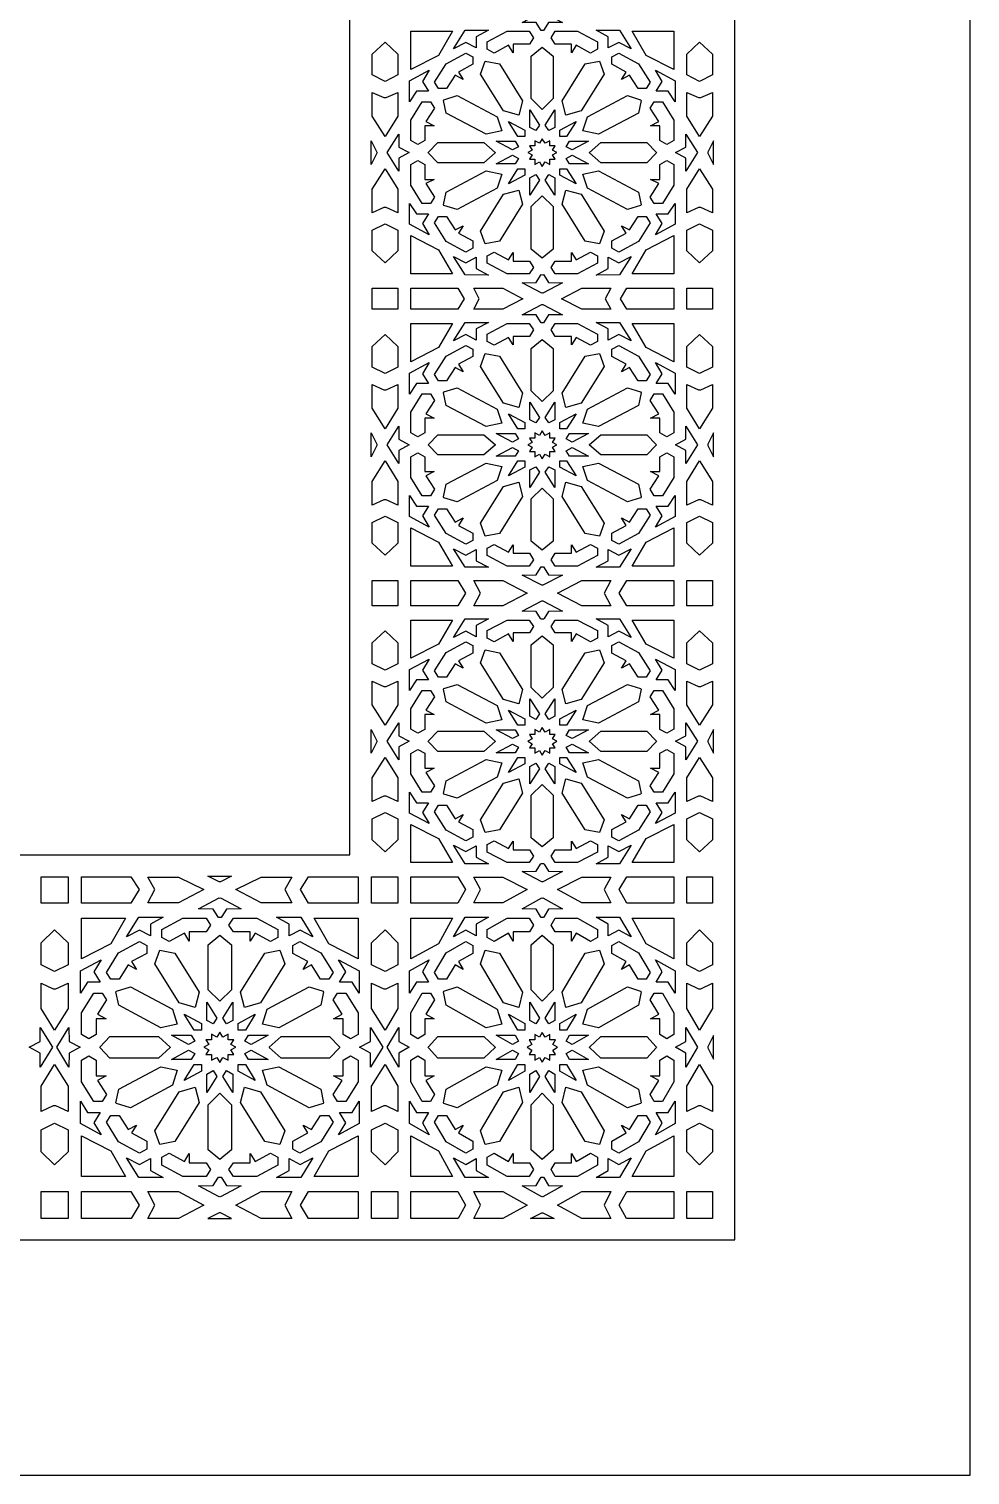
# Model space of a CAD drawing. Extents: x -330 to 330, y -275 to 275.
# Drawn here: x 110 to 330, y -275 to 63.1 of the extents above; entities that cross this region are included whole.
import ezdxf

# ---------------------------------------------------------------- set-up
doc = ezdxf.new("R2010")
doc.units = 0
doc.layers.add('LAYER_1', color=18, linetype='CONTINUOUS')
doc.layers.add('LAYER_2', color=150, linetype='CONTINUOUS')

msp = doc.modelspace()

# ---------------------------------------------------------------- linework, layer by layer
at = {"layer": 'LAYER_1'}
for points in [[(-330, 275), (-330, -275), (330, -275), (330, 130), (180, 275)], [(234.74, 64.59), (231.46, 64.54), (230.42, 62.91), (230.28, 62.69), (230, 62.7), (229.72, 62.69), (229.58, 62.91), (228.54, 64.54), (225.26, 64.59), (229.87, 66.99), (230, 66.97), (230.13, 66.99)], [(205.71, 56.88), (199.25, 53.58), (199.25, 62.52), (209, 62.52)], [(214.57, 61.24), (214.57, 58.63), (212.11, 59.93), (209.26, 58.44), (211.97, 62.76), (217.38, 62.78)], [(226.96, 62.52), (227.96, 61.01), (226.97, 59.52), (223.21, 59.52), (223.21, 57.51), (222.12, 59.25), (218.72, 57.44), (217.09, 58.3), (217.09, 60.04), (221.76, 62.52)], [(242.91, 60.04), (242.91, 58.3), (241.28, 57.44), (237.88, 59.25), (236.79, 57.51), (236.79, 59.52), (233.03, 59.52), (232.04, 61.01), (233.04, 62.52), (238.24, 62.52)], [(248.03, 62.76), (250.74, 58.44), (247.89, 59.93), (245.43, 58.63), (245.43, 61.24), (242.62, 62.78)], [(260.75, 53.58), (254.29, 56.88), (251, 62.52), (260.75, 62.52)], [(196.24, 57.15), (196.24, 52.3), (193.23, 50.8), (190.22, 52.3), (190.22, 57.15), (193.23, 59.96)], [(232.57, 56.71), (232.57, 46.78), (230, 44.27), (227.43, 46.78), (227.43, 56.71), (230, 58.81)], [(269.78, 57.15), (269.78, 52.3), (266.77, 50.8), (263.76, 52.3), (263.76, 57.15), (266.77, 59.96)], [(213.78, 56.53), (213.78, 54.8), (210.38, 52.98), (211.46, 51.25), (209.59, 52.25), (207.63, 49.12), (205.73, 49.12), (204.8, 50.62), (207.49, 54.92), (212.15, 57.4)], [(220, 54.87), (225.39, 46.25), (224.52, 42.91), (220.94, 43.91), (215.56, 52.51), (216.64, 55.51)], [(244.44, 52.51), (239.06, 43.91), (235.48, 42.91), (234.61, 46.25), (240, 54.87), (243.36, 55.51)], [(252.51, 54.92), (255.2, 50.62), (254.27, 49.12), (252.37, 49.12), (250.41, 52.25), (248.54, 51.25), (249.62, 52.98), (246.22, 54.8), (246.22, 56.53), (247.85, 57.4)], [(201.97, 50.76), (203.38, 48.5), (200.56, 48.5), (198.97, 46.02), (198.97, 50.93), (203.58, 53.39)], [(261.03, 50.93), (261.03, 46.02), (259.44, 48.5), (256.62, 48.5), (258.03, 50.76), (256.42, 53.39)], [(196.24, 42.71), (193.23, 37.93), (190.22, 42.71), (190.22, 48.23), (192.95, 47), (193.51, 47), (196.24, 48.23)], [(219.45, 42.5), (220.51, 39.22), (216.87, 38.43), (207.55, 43.39), (206.89, 46.34), (207.01, 46.53), (210.11, 47.48)], [(252.99, 46.53), (253.11, 46.34), (252.45, 43.39), (243.13, 38.43), (239.49, 39.22), (240.55, 42.5), (249.89, 47.48)], [(269.78, 42.71), (266.77, 37.93), (263.76, 42.71), (263.76, 48.23), (266.49, 47), (267.05, 47), (269.78, 48.23)], [(203.82, 46.06), (204.76, 44.56), (202.8, 41.42), (204.68, 40.42), (202.51, 40.42), (202.51, 36.96), (200.88, 36.04), (199.25, 36.97), (199.25, 41.76), (201.93, 46.06)], [(229.32, 40.58), (228.51, 39.29), (227.1, 40.04), (227.1, 44.12)], [(232.9, 40.04), (231.49, 39.29), (230.68, 40.58), (232.9, 44.12)], [(260.75, 41.76), (260.75, 36.97), (259.12, 36.04), (257.49, 36.96), (257.49, 40.42), (255.32, 40.42), (257.2, 41.42), (255.24, 44.56), (256.18, 46.06), (258.07, 46.06)], [(225.93, 39.4), (225.93, 37.92), (224.31, 37.92), (222.1, 41.44)], [(235.69, 37.92), (234.07, 37.92), (234.07, 39.4), (237.9, 41.44)], [(196.46, 35.46), (198.9, 34.16), (196.46, 32.86), (196.43, 29.82), (193.72, 34.16), (196.43, 38.5)], [(228.22, 32.6), (228.22, 31.39), (229.33, 31.98), (230, 30.92), (230.67, 31.98), (231.78, 31.39), (231.78, 32.6), (233, 32.6), (232.38, 33.6), (233.42, 34.16), (232.38, 34.72), (233, 35.72), (231.78, 35.72), (231.78, 36.93), (230.67, 36.34), (230, 37.4), (229.33, 36.34), (228.22, 36.93), (228.22, 35.72), (227, 35.72), (227.62, 34.72), (226.58, 34.16), (227.62, 33.6), (227, 32.6)], [(266.28, 34.16), (263.57, 29.82), (263.54, 32.86), (261.1, 34.16), (263.54, 35.46), (263.57, 38.5)], [(191.3, 34.29), (191.28, 34.16), (191.3, 34.03), (190, 31.39), (190, 36.93)], [(218.98, 34.21), (218.96, 34.16), (218.98, 34.1), (216.34, 31.79), (205.56, 31.79), (203.39, 34.05), (203.34, 34.16), (203.39, 34.27), (205.56, 36.52), (216.34, 36.52)], [(223.64, 36.82), (224.44, 35.54), (223.04, 34.79), (219.23, 36.82)], [(236.96, 34.79), (235.56, 35.54), (236.36, 36.82), (240.77, 36.82)], [(254.44, 36.52), (256.61, 34.27), (256.66, 34.16), (256.61, 34.05), (254.44, 31.79), (243.66, 31.79), (241.02, 34.1), (241.04, 34.16), (241.02, 34.21), (243.66, 36.52)], [(268.7, 34.29), (268.72, 34.16), (268.7, 34.03), (270, 31.39), (270, 36.93)], [(202.51, 31.36), (202.51, 27.9), (204.68, 27.9), (202.8, 26.9), (204.76, 23.76), (203.82, 22.26), (201.93, 22.26), (199.25, 26.56), (199.25, 31.35), (200.88, 32.28)], [(224.44, 32.78), (223.64, 31.5), (219.23, 31.5), (223.04, 33.53)], [(240.77, 31.5), (236.36, 31.5), (235.56, 32.78), (236.96, 33.53)], [(260.75, 31.35), (260.75, 26.56), (258.07, 22.26), (256.18, 22.26), (255.24, 23.76), (257.2, 26.9), (255.32, 27.9), (257.49, 27.9), (257.49, 31.36), (259.12, 32.28)], [(196.24, 25.61), (196.24, 20.08), (193.51, 21.32), (192.95, 21.32), (190.22, 20.08), (190.22, 25.61), (193.23, 30.39)], [(220.51, 29.1), (219.45, 25.81), (210.11, 20.84), (207.01, 21.79), (206.89, 21.98), (207.55, 24.93), (216.87, 29.89)], [(225.93, 28.92), (222.1, 26.88), (224.31, 30.4), (225.93, 30.4)], [(229.32, 27.74), (227.1, 24.2), (227.1, 28.28), (228.51, 29.03)], [(232.9, 28.28), (232.9, 24.2), (230.68, 27.74), (231.49, 29.03)], [(235.69, 30.4), (237.9, 26.88), (234.07, 28.92), (234.07, 30.4)], [(252.45, 24.93), (253.11, 21.98), (252.99, 21.79), (249.89, 20.84), (240.55, 25.81), (239.49, 29.1), (243.13, 29.89)], [(269.78, 25.61), (269.78, 20.08), (267.05, 21.32), (266.49, 21.32), (263.76, 20.08), (263.76, 25.61), (266.77, 30.39)], [(225.39, 22.07), (220, 13.45), (216.64, 12.81), (215.56, 15.81), (220.94, 24.41), (224.52, 25.4)], [(232.57, 21.54), (232.57, 11.61), (230, 9.51), (227.43, 11.61), (227.43, 21.54), (230, 24.05)], [(239.06, 24.41), (244.44, 15.81), (243.36, 12.81), (240, 13.45), (234.61, 22.07), (235.48, 25.4)], [(200.56, 19.82), (203.38, 19.82), (201.97, 17.56), (203.58, 14.93), (198.97, 17.39), (198.97, 22.29)], [(261.03, 17.39), (256.42, 14.93), (258.03, 17.56), (256.62, 19.82), (259.44, 19.82), (261.03, 22.29)], [(196.24, 16.02), (196.24, 11.17), (193.23, 8.36), (190.22, 11.17), (190.22, 16.02), (193.23, 17.52)], [(209.59, 16.07), (211.46, 17.06), (210.38, 15.33), (213.78, 13.52), (213.78, 11.78), (212.15, 10.91), (207.49, 13.4), (204.8, 17.7), (205.73, 19.2), (207.63, 19.2)], [(254.27, 19.2), (255.2, 17.7), (252.51, 13.4), (247.85, 10.91), (246.22, 11.78), (246.22, 13.52), (249.62, 15.33), (248.54, 17.06), (250.41, 16.07), (252.37, 19.2)], [(269.78, 16.02), (269.78, 11.17), (266.77, 8.36), (263.76, 11.17), (263.76, 16.02), (266.77, 17.52)], [(205.71, 11.44), (209, 5.8), (199.25, 5.8), (199.25, 14.74)], [(260.75, 5.8), (251, 5.8), (254.29, 11.44), (260.75, 14.74)], [(222.12, 9.07), (223.21, 10.81), (223.21, 8.8), (226.97, 8.8), (227.96, 7.31), (226.96, 5.8), (221.76, 5.8), (217.09, 8.28), (217.09, 10.01), (218.72, 10.88)], [(242.91, 10.01), (242.91, 8.28), (238.24, 5.8), (233.04, 5.8), (232.04, 7.31), (233.03, 8.8), (236.79, 8.8), (236.79, 10.81), (237.88, 9.07), (241.28, 10.88)], [(212.11, 8.38), (214.57, 9.69), (214.57, 7.08), (217.38, 5.54), (211.97, 5.55), (209.26, 9.88)], [(248.03, 5.55), (242.62, 5.54), (245.43, 7.08), (245.43, 9.69), (247.89, 8.38), (250.74, 9.88)], [(230.42, 5.41), (231.46, 3.78), (234.74, 3.73), (230.13, 1.33), (230, 1.35), (229.87, 1.33), (225.26, 3.73), (228.54, 3.78), (229.58, 5.41), (229.72, 5.63), (230, 5.62), (230.28, 5.63)], [(196.23, 0), (196.23, -2.46), (190.23, -2.46), (190.23, 0), (190.23, 2.46), (196.23, 2.46)], [(211.73, 0), (210.24, -2.46), (199.25, -2.46), (199.25, 0), (199.25, 2.46), (210.24, 2.46)], [(225.48, 0), (220.79, -2.44), (214, -2.44), (215.27, 0), (214, 2.44), (220.79, 2.44)], [(244.73, 0), (246, -2.44), (239.21, -2.44), (234.52, 0), (239.21, 2.44), (246, 2.44)], [(260.75, 0), (260.75, -2.46), (249.76, -2.46), (248.27, 0), (249.76, 2.46), (260.75, 2.46)], [(269.77, 0), (269.77, -2.46), (263.77, -2.46), (263.77, 0), (263.77, 2.46), (269.77, 2.46)], [(234.74, -3.73), (231.46, -3.78), (230.42, -5.41), (230.28, -5.63), (230, -5.62), (229.72, -5.63), (229.58, -5.41), (228.54, -3.78), (225.26, -3.73), (229.87, -1.33), (230, -1.35), (230.13, -1.33)], [(205.71, -11.44), (199.25, -14.74), (199.25, -5.8), (209, -5.8)], [(214.57, -7.08), (214.57, -9.69), (212.11, -8.38), (209.26, -9.88), (211.97, -5.55), (217.38, -5.54)], [(226.96, -5.8), (227.96, -7.31), (226.97, -8.8), (223.21, -8.8), (223.21, -10.81), (222.12, -9.07), (218.72, -10.88), (217.09, -10.01), (217.09, -8.28), (221.76, -5.8)], [(242.91, -8.28), (242.91, -10.01), (241.28, -10.88), (237.88, -9.07), (236.79, -10.81), (236.79, -8.8), (233.03, -8.8), (232.04, -7.31), (233.04, -5.8), (238.24, -5.8)], [(248.03, -5.55), (250.74, -9.88), (247.89, -8.38), (245.43, -9.69), (245.43, -7.08), (242.62, -5.54)], [(260.75, -14.74), (254.29, -11.44), (251, -5.8), (260.75, -5.8)], [(196.24, -11.17), (196.24, -16.02), (193.23, -17.52), (190.22, -16.02), (190.22, -11.17), (193.23, -8.36)], [(232.57, -11.61), (232.57, -21.54), (230, -24.05), (227.43, -21.54), (227.43, -11.61), (230, -9.51)], [(269.78, -11.17), (269.78, -16.02), (266.77, -17.52), (263.76, -16.02), (263.76, -11.17), (266.77, -8.36)], [(213.78, -11.78), (213.78, -13.52), (210.38, -15.33), (211.46, -17.06), (209.59, -16.07), (207.63, -19.2), (205.73, -19.2), (204.8, -17.7), (207.49, -13.4), (212.15, -10.91)], [(220, -13.45), (225.39, -22.07), (224.52, -25.4), (220.94, -24.41), (215.56, -15.81), (216.64, -12.81)], [(244.44, -15.81), (239.06, -24.41), (235.48, -25.4), (234.61, -22.07), (240, -13.45), (243.36, -12.81)], [(252.51, -13.4), (255.2, -17.7), (254.27, -19.2), (252.37, -19.2), (250.41, -16.07), (248.54, -17.06), (249.62, -15.33), (246.22, -13.52), (246.22, -11.78), (247.85, -10.91)], [(201.97, -17.56), (203.38, -19.82), (200.56, -19.82), (198.97, -22.29), (198.97, -17.39), (203.58, -14.93)], [(261.03, -17.39), (261.03, -22.29), (259.44, -19.82), (256.62, -19.82), (258.03, -17.56), (256.42, -14.93)], [(196.24, -25.61), (193.23, -30.39), (190.22, -25.61), (190.22, -20.08), (192.95, -21.32), (193.51, -21.32), (196.24, -20.08)], [(269.78, -25.61), (266.77, -30.39), (263.76, -25.61), (263.76, -20.08), (266.49, -21.32), (267.05, -21.32), (269.78, -20.08)], [(203.82, -22.26), (204.76, -23.76), (202.8, -26.9), (204.68, -27.9), (202.51, -27.9), (202.51, -31.36), (200.88, -32.28), (199.25, -31.35), (199.25, -26.56), (201.93, -22.26)], [(219.45, -25.81), (220.51, -29.1), (216.87, -29.89), (207.55, -24.93), (206.89, -21.98), (207.01, -21.79), (210.11, -20.84)], [(252.99, -21.79), (253.11, -21.98), (252.45, -24.93), (243.13, -29.89), (239.49, -29.1), (240.55, -25.81), (249.89, -20.84)], [(260.75, -26.56), (260.75, -31.35), (259.12, -32.28), (257.49, -31.36), (257.49, -27.9), (255.32, -27.9), (257.2, -26.9), (255.24, -23.76), (256.18, -22.26), (258.07, -22.26)], [(225.93, -28.92), (225.93, -30.4), (224.31, -30.4), (222.1, -26.88)], [(229.32, -27.74), (228.51, -29.03), (227.1, -28.28), (227.1, -24.2)], [(232.9, -28.28), (231.49, -29.03), (230.68, -27.74), (232.9, -24.2)], [(235.69, -30.4), (234.07, -30.4), (234.07, -28.92), (237.9, -26.88)], [(196.46, -32.86), (198.9, -34.16), (196.46, -35.46), (196.43, -38.5), (193.72, -34.16), (196.43, -29.82)], [(266.28, -34.16), (263.57, -38.5), (263.54, -35.46), (261.1, -34.16), (263.54, -32.86), (263.57, -29.82)], [(191.3, -34.03), (191.28, -34.16), (191.3, -34.29), (190, -36.93), (190, -31.39)], [(218.98, -34.1), (218.96, -34.16), (218.98, -34.21), (216.34, -36.52), (205.56, -36.52), (203.39, -34.27), (203.34, -34.16), (203.39, -34.05), (205.56, -31.79), (216.34, -31.79)], [(223.64, -31.5), (224.44, -32.78), (223.04, -33.53), (219.23, -31.5)], [(227, -32.6), (227.62, -33.6), (226.58, -34.16), (227.62, -34.72), (227, -35.72), (228.22, -35.72), (228.22, -36.93), (229.33, -36.34), (230, -37.4), (230.67, -36.34), (231.78, -36.93), (231.78, -35.72), (233, -35.72), (232.38, -34.72), (233.42, -34.16), (232.38, -33.6), (233, -32.6), (231.78, -32.6), (231.78, -31.39), (230.67, -31.98), (230, -30.92), (229.33, -31.98), (228.22, -31.39), (228.22, -32.6)], [(236.96, -33.53), (235.56, -32.78), (236.36, -31.5), (240.77, -31.5)], [(254.44, -31.79), (256.61, -34.05), (256.66, -34.16), (256.61, -34.27), (254.44, -36.52), (243.66, -36.52), (241.02, -34.21), (241.04, -34.16), (241.02, -34.1), (243.66, -31.79)], [(268.7, -34.03), (268.72, -34.16), (268.7, -34.29), (270, -36.93), (270, -31.39)], [(202.51, -36.96), (202.51, -40.42), (204.68, -40.42), (202.8, -41.42), (204.76, -44.56), (203.82, -46.06), (201.93, -46.06), (199.25, -41.76), (199.25, -36.97), (200.88, -36.04)], [(224.44, -35.54), (223.64, -36.82), (219.23, -36.82), (223.04, -34.79)], [(240.77, -36.82), (236.36, -36.82), (235.56, -35.54), (236.96, -34.79)], [(260.75, -36.97), (260.75, -41.76), (258.07, -46.06), (256.18, -46.06), (255.24, -44.56), (257.2, -41.42), (255.32, -40.42), (257.49, -40.42), (257.49, -36.96), (259.12, -36.04)], [(196.24, -42.71), (196.24, -48.23), (193.51, -47), (192.95, -47), (190.22, -48.23), (190.22, -42.71), (193.23, -37.93)], [(220.51, -39.22), (219.45, -42.5), (210.11, -47.48), (207.01, -46.53), (206.89, -46.34), (207.55, -43.39), (216.87, -38.43)], [(225.93, -39.4), (222.1, -41.44), (224.31, -37.92), (225.93, -37.92)], [(229.32, -40.58), (227.1, -44.12), (227.1, -40.04), (228.51, -39.29)], [(232.9, -40.04), (232.9, -44.12), (230.68, -40.58), (231.49, -39.29)], [(235.69, -37.92), (237.9, -41.44), (234.07, -39.4), (234.07, -37.92)], [(252.45, -43.39), (253.11, -46.34), (252.99, -46.53), (249.89, -47.48), (240.55, -42.5), (239.49, -39.22), (243.13, -38.43)], [(269.78, -42.71), (269.78, -48.23), (267.05, -47), (266.49, -47), (263.76, -48.23), (263.76, -42.71), (266.77, -37.93)], [(225.39, -46.25), (220, -54.87), (216.64, -55.51), (215.56, -52.51), (220.94, -43.91), (224.52, -42.91)], [(239.06, -43.91), (244.44, -52.51), (243.36, -55.51), (240, -54.87), (234.61, -46.25), (235.48, -42.91)], [(200.56, -48.5), (203.38, -48.5), (201.97, -50.76), (203.58, -53.39), (198.97, -50.93), (198.97, -46.02)], [(232.57, -46.78), (232.57, -56.71), (230, -58.81), (227.43, -56.71), (227.43, -46.78), (230, -44.27)], [(261.03, -50.93), (256.42, -53.39), (258.03, -50.76), (256.62, -48.5), (259.44, -48.5), (261.03, -46.02)], [(209.59, -52.25), (211.46, -51.25), (210.38, -52.98), (213.78, -54.8), (213.78, -56.53), (212.15, -57.4), (207.49, -54.92), (204.8, -50.62), (205.73, -49.12), (207.63, -49.12)], [(254.27, -49.12), (255.2, -50.62), (252.51, -54.92), (247.85, -57.4), (246.22, -56.53), (246.22, -54.8), (249.62, -52.98), (248.54, -51.25), (250.41, -52.25), (252.37, -49.12)], [(196.24, -52.3), (196.24, -57.15), (193.23, -59.96), (190.22, -57.15), (190.22, -52.3), (193.23, -50.8)], [(205.71, -56.88), (209, -62.52), (199.25, -62.52), (199.25, -53.58)], [(260.75, -62.52), (251, -62.52), (254.29, -56.88), (260.75, -53.58)], [(269.78, -52.3), (269.78, -57.15), (266.77, -59.96), (263.76, -57.15), (263.76, -52.3), (266.77, -50.8)], [(222.12, -59.25), (223.21, -57.51), (223.21, -59.52), (226.97, -59.52), (227.96, -61.01), (226.96, -62.52), (221.76, -62.52), (217.09, -60.04), (217.09, -58.3), (218.72, -57.44)], [(242.91, -58.3), (242.91, -60.04), (238.24, -62.52), (233.04, -62.52), (232.04, -61.01), (233.03, -59.52), (236.79, -59.52), (236.79, -57.51), (237.88, -59.25), (241.28, -57.44)], [(212.11, -59.93), (214.57, -58.63), (214.57, -61.24), (217.38, -62.78), (211.97, -62.76), (209.26, -58.44)], [(248.03, -62.76), (242.62, -62.78), (245.43, -61.24), (245.43, -58.63), (247.89, -59.93), (250.74, -58.44)], [(230.42, -62.91), (231.46, -64.54), (234.74, -64.59), (230.13, -66.99), (230, -66.97), (229.87, -66.99), (225.26, -64.59), (228.54, -64.54), (229.58, -62.91), (229.72, -62.69), (230, -62.7), (230.28, -62.69)], [(196.23, -68.82), (196.23, -71.77), (190.23, -71.77), (190.23, -68.82), (190.23, -65.86), (196.23, -65.86)], [(204.59, -65.86), (210.24, -65.86), (212.03, -68.82), (210.24, -71.77), (204.59, -71.77), (199.25, -71.77), (199.25, -68.82), (199.25, -65.86)], [(226.43, -68.82), (220.79, -71.76), (214, -71.76), (215.53, -68.82), (214, -65.87), (220.79, -65.87)], [(244.47, -68.82), (246, -71.76), (239.21, -71.76), (233.57, -68.82), (239.21, -65.87), (246, -65.87)], [(260.75, -68.82), (260.75, -71.77), (255.41, -71.77), (249.76, -71.77), (247.97, -68.82), (249.76, -65.86), (255.41, -65.86), (260.75, -65.86)], [(269.77, -68.82), (269.77, -71.77), (263.77, -71.77), (263.77, -68.82), (263.77, -65.86), (269.77, -65.86)], [(234.74, -73.04), (231.46, -73.09), (230.42, -74.72), (230.28, -74.94), (230, -74.93), (229.72, -74.94), (229.58, -74.72), (228.54, -73.09), (225.26, -73.04), (229.87, -70.64), (230, -70.66), (230.13, -70.64)], [(196.24, -80.48), (196.24, -85.33), (193.23, -86.83), (190.22, -85.33), (190.22, -80.48), (193.23, -77.67)], [(205.71, -80.75), (199.25, -84.05), (199.25, -75.11), (209, -75.11)], [(214.57, -76.39), (214.57, -79.01), (212.11, -77.7), (209.26, -79.19), (211.97, -74.87), (217.38, -74.85)], [(226.96, -75.11), (227.96, -76.62), (226.97, -78.11), (223.21, -78.11), (223.21, -80.12), (222.12, -78.38), (218.72, -80.19), (217.09, -79.33), (217.09, -77.59), (221.76, -75.11)], [(242.91, -77.59), (242.91, -79.33), (241.28, -80.19), (237.88, -78.38), (236.79, -80.12), (236.79, -78.11), (233.03, -78.11), (232.04, -76.62), (233.04, -75.11), (238.24, -75.11)], [(248.03, -74.87), (250.74, -79.19), (247.89, -77.7), (245.43, -79.01), (245.43, -76.39), (242.62, -74.85)], [(260.75, -84.05), (254.29, -80.75), (251, -75.11), (260.75, -75.11)], [(269.78, -80.48), (269.78, -85.33), (266.77, -86.83), (263.76, -85.33), (263.76, -80.48), (266.77, -77.67)], [(213.78, -81.1), (213.78, -82.83), (210.38, -84.65), (211.46, -86.38), (209.59, -85.38), (207.63, -88.51), (205.73, -88.51), (204.8, -87.01), (207.49, -82.71), (212.15, -80.23)], [(232.57, -80.93), (232.57, -90.85), (230, -93.36), (227.43, -90.85), (227.43, -80.93), (230, -78.82)], [(252.51, -82.71), (255.2, -87.01), (254.27, -88.51), (252.37, -88.51), (250.41, -85.38), (248.54, -86.38), (249.62, -84.65), (246.22, -82.83), (246.22, -81.1), (247.85, -80.23)], [(201.97, -86.87), (203.38, -89.13), (200.56, -89.13), (198.97, -91.61), (198.97, -86.7), (203.58, -84.24)], [(220, -82.76), (225.39, -91.38), (224.52, -94.72), (220.94, -93.72), (215.56, -85.12), (216.64, -82.12)], [(244.44, -85.12), (239.06, -93.72), (235.48, -94.72), (234.61, -91.38), (240, -82.76), (243.36, -82.12)], [(261.03, -86.7), (261.03, -91.61), (259.44, -89.13), (256.62, -89.13), (258.03, -86.87), (256.42, -84.24)], [(196.24, -94.92), (193.23, -99.7), (190.22, -94.92), (190.22, -89.4), (192.95, -90.63), (193.51, -90.63), (196.24, -89.4)], [(219.45, -95.13), (220.51, -98.41), (216.87, -99.2), (207.55, -94.24), (206.89, -91.29), (207.01, -91.1), (210.11, -90.15)], [(252.99, -91.1), (253.11, -91.29), (252.45, -94.24), (243.13, -99.2), (239.49, -98.41), (240.55, -95.13), (249.89, -90.15)], [(269.78, -94.92), (266.77, -99.7), (263.76, -94.92), (263.76, -89.4), (266.49, -90.63), (267.05, -90.63), (269.78, -89.4)], [(203.82, -91.57), (204.76, -93.07), (202.8, -96.21), (204.68, -97.21), (202.51, -97.21), (202.51, -100.67), (200.88, -101.59), (199.25, -100.66), (199.25, -95.87), (201.93, -91.57)], [(229.32, -97.05), (228.51, -98.35), (227.1, -97.6), (227.1, -93.51)], [(232.9, -97.6), (231.49, -98.35), (230.68, -97.05), (232.9, -93.51)], [(260.75, -95.87), (260.75, -100.66), (259.12, -101.59), (257.49, -100.67), (257.49, -97.21), (255.32, -97.21), (257.2, -96.21), (255.24, -93.07), (256.18, -91.57), (258.07, -91.57)], [(225.93, -98.23), (225.93, -99.71), (224.31, -99.71), (222.1, -96.19)], [(235.69, -99.71), (234.07, -99.71), (234.07, -98.23), (237.9, -96.19)], [(191.3, -103.34), (191.28, -103.47), (191.3, -103.6), (190, -106.24), (190, -100.7)], [(196.46, -102.17), (198.9, -103.47), (196.46, -104.77), (196.43, -107.81), (193.72, -103.47), (196.43, -99.13)], [(218.98, -103.42), (218.96, -103.47), (218.98, -103.53), (216.34, -105.84), (205.56, -105.84), (203.39, -103.59), (203.34, -103.47), (203.39, -103.36), (205.56, -101.11), (216.34, -101.11)], [(223.64, -100.81), (224.44, -102.09), (223.04, -102.84), (219.23, -100.81)], [(233.42, -103.47), (232.38, -102.91), (233, -101.91), (231.78, -101.91), (231.78, -100.7), (230.67, -101.3), (230, -100.23), (229.33, -101.3), (228.22, -100.7), (228.22, -101.91), (227, -101.91), (227.62, -102.91), (226.58, -103.47), (227.62, -104.03), (227, -105.03), (228.22, -105.03), (228.22, -106.24), (229.33, -105.65), (230, -106.72), (230.67, -105.65), (231.78, -106.24), (231.78, -105.03), (233, -105.03), (232.38, -104.03)], [(236.96, -102.84), (235.56, -102.09), (236.36, -100.81), (240.77, -100.81)], [(254.44, -101.11), (256.61, -103.36), (256.66, -103.47), (256.61, -103.59), (254.44, -105.84), (243.66, -105.84), (241.02, -103.53), (241.04, -103.47), (241.02, -103.42), (243.66, -101.11)], [(266.28, -103.47), (263.57, -107.81), (263.54, -104.77), (261.1, -103.47), (263.54, -102.17), (263.57, -99.13)], [(268.7, -103.34), (268.72, -103.47), (268.7, -103.6), (270, -106.24), (270, -100.7)], [(224.44, -104.85), (223.64, -106.13), (219.23, -106.13), (223.04, -104.1)], [(240.77, -106.13), (236.36, -106.13), (235.56, -104.85), (236.96, -104.1)], [(196.24, -112.03), (196.24, -117.55), (193.51, -116.31), (192.95, -116.31), (190.22, -117.55), (190.22, -112.03), (193.23, -107.24)], [(202.51, -106.27), (202.51, -109.73), (204.68, -109.73), (202.8, -110.73), (204.76, -113.87), (203.82, -115.37), (201.93, -115.37), (199.25, -111.07), (199.25, -106.28), (200.88, -105.35)], [(220.51, -108.53), (219.45, -111.82), (210.11, -116.79), (207.01, -115.84), (206.89, -115.65), (207.55, -112.7), (216.87, -107.74)], [(225.93, -108.71), (222.1, -110.75), (224.31, -107.23), (225.93, -107.23)], [(235.69, -107.23), (237.9, -110.75), (234.07, -108.71), (234.07, -107.23)], [(252.45, -112.7), (253.11, -115.65), (252.99, -115.84), (249.89, -116.79), (240.55, -111.82), (239.49, -108.53), (243.13, -107.74)], [(260.75, -106.28), (260.75, -111.07), (258.07, -115.37), (256.18, -115.37), (255.24, -113.87), (257.2, -110.73), (255.32, -109.73), (257.49, -109.73), (257.49, -106.27), (259.12, -105.35)], [(269.78, -112.03), (269.78, -117.55), (267.05, -116.31), (266.49, -116.31), (263.76, -117.55), (263.76, -112.03), (266.77, -107.24)], [(229.32, -109.89), (227.1, -113.43), (227.1, -109.35), (228.51, -108.6)], [(232.9, -109.35), (232.9, -113.43), (230.68, -109.89), (231.49, -108.6)], [(225.39, -115.57), (220, -124.18), (216.64, -124.82), (215.56, -121.82), (220.94, -113.22), (224.52, -112.23)], [(232.57, -116.09), (232.57, -126.02), (230, -128.12), (227.43, -126.02), (227.43, -116.09), (230, -113.58)], [(239.06, -113.22), (244.44, -121.82), (243.36, -124.82), (240, -124.18), (234.61, -115.57), (235.48, -112.23)], [(200.56, -117.82), (203.38, -117.82), (201.97, -120.07), (203.58, -122.7), (198.97, -120.24), (198.97, -115.34)], [(261.03, -120.24), (256.42, -122.7), (258.03, -120.07), (256.62, -117.82), (259.44, -117.82), (261.03, -115.34)], [(196.24, -121.61), (196.24, -126.46), (193.23, -129.27), (190.22, -126.46), (190.22, -121.61), (193.23, -120.11)], [(209.59, -121.57), (211.46, -120.57), (210.38, -122.3), (213.78, -124.11), (213.78, -125.85), (212.15, -126.72), (207.49, -124.23), (204.8, -119.93), (205.73, -118.43), (207.63, -118.43)], [(254.27, -118.43), (255.2, -119.93), (252.51, -124.23), (247.85, -126.72), (246.22, -125.85), (246.22, -124.11), (249.62, -122.3), (248.54, -120.57), (250.41, -121.57), (252.37, -118.43)], [(269.78, -121.61), (269.78, -126.46), (266.77, -129.27), (263.76, -126.46), (263.76, -121.61), (266.77, -120.11)], [(205.71, -126.19), (209, -131.83), (199.25, -131.83), (199.25, -122.89)], [(260.75, -131.83), (251, -131.83), (254.29, -126.19), (260.75, -122.89)], [(212.11, -129.25), (214.57, -127.94), (214.57, -130.55), (217.38, -132.09), (211.97, -132.08), (209.26, -127.76)], [(222.12, -128.56), (223.21, -126.82), (223.21, -128.83), (226.97, -128.83), (227.96, -130.33), (226.96, -131.83), (221.76, -131.83), (217.09, -129.35), (217.09, -127.62), (218.72, -126.75)], [(242.91, -127.62), (242.91, -129.35), (238.24, -131.83), (233.04, -131.83), (232.04, -130.33), (233.03, -128.83), (236.79, -128.83), (236.79, -126.82), (237.88, -128.56), (241.28, -126.75)], [(248.03, -132.08), (242.62, -132.09), (245.43, -130.55), (245.43, -127.94), (247.89, -129.25), (250.74, -127.76)], [(119.12, -138.13), (119.12, -141.27), (112.82, -141.27), (112.82, -138.13), (112.82, -135.17), (119.12, -135.17)], [(135.73, -138.13), (133.84, -141.27), (122.29, -141.27), (122.29, -138.13), (122.29, -135.18), (133.84, -135.18)], [(150.86, -138.13), (144.92, -141.26), (137.79, -141.26), (139.4, -138.13), (137.79, -135.19), (144.92, -135.19)], [(154.73, -136.3), (154.6, -136.28), (154.47, -136.3), (151.83, -135), (157.37, -135)], [(169.8, -138.13), (171.41, -141.26), (164.28, -141.26), (158.35, -138.13), (164.28, -135.19), (171.41, -135.19)], [(186.91, -138.13), (186.91, -141.27), (175.36, -141.27), (173.48, -138.13), (175.36, -135.18), (186.91, -135.18)], [(196.23, -138.13), (196.23, -141.27), (190.08, -141.27), (190.08, -138.13), (190.08, -135.17), (196.23, -135.17)], [(212.03, -138.13), (210.24, -141.27), (199.25, -141.27), (199.25, -138.13), (199.25, -135.18), (210.24, -135.18)], [(226.43, -138.13), (220.79, -141.26), (214, -141.26), (215.53, -138.13), (214, -135.19), (220.79, -135.19)], [(230.42, -132.22), (231.46, -133.85), (234.74, -133.91), (230.13, -136.3), (230, -136.28), (229.87, -136.3), (225.26, -133.91), (228.54, -133.85), (229.58, -132.22), (229.72, -132), (230, -132.01), (230.28, -132)], [(244.47, -138.13), (246, -141.26), (239.21, -141.26), (233.57, -138.13), (239.21, -135.19), (246, -135.19)], [(260.75, -138.13), (260.75, -141.27), (249.76, -141.27), (247.97, -138.13), (249.76, -135.18), (260.75, -135.18)], [(269.77, -138.13), (269.77, -141.27), (263.77, -141.27), (263.77, -138.13), (263.77, -135.17), (269.77, -135.17)], [(159.58, -142.62), (156.13, -142.68), (155.04, -144.41), (154.89, -144.64), (154.6, -144.64), (154.31, -144.64), (154.16, -144.41), (153.07, -142.68), (149.62, -142.62), (154.47, -140.07), (154.6, -140.1), (154.73, -140.07)], [(234.74, -142.62), (231.46, -142.68), (230.42, -144.41), (230.28, -144.64), (230, -144.64), (229.72, -144.64), (229.58, -144.41), (228.54, -142.68), (225.26, -142.62), (229.87, -140.07), (230, -140.1), (230.13, -140.07)], [(129.09, -150.83), (122.29, -154.34), (122.29, -144.83), (132.54, -144.83)], [(138.39, -146.19), (138.39, -148.97), (135.81, -147.58), (132.81, -149.16), (135.66, -144.57), (141.35, -144.55)], [(151.41, -144.83), (152.46, -146.43), (151.41, -148.02), (147.47, -148.02), (147.47, -150.16), (146.33, -148.31), (142.76, -150.24), (141.04, -149.31), (141.04, -147.46), (145.94, -144.83)], [(168.16, -147.46), (168.16, -149.31), (166.45, -150.24), (162.88, -148.31), (161.73, -150.16), (161.73, -148.02), (157.79, -148.02), (156.74, -146.43), (157.8, -144.83), (163.26, -144.83)], [(173.55, -144.57), (176.39, -149.16), (173.39, -147.58), (170.81, -148.97), (170.81, -146.19), (167.86, -144.55)], [(186.91, -154.34), (180.12, -150.83), (176.66, -144.83), (186.91, -144.83)], [(205.71, -150.83), (199.25, -154.34), (199.25, -144.83), (209, -144.83)], [(214.57, -146.19), (214.57, -148.97), (212.11, -147.58), (209.26, -149.16), (211.97, -144.57), (217.38, -144.55)], [(226.96, -144.83), (227.96, -146.43), (226.97, -148.02), (223.21, -148.02), (223.21, -150.16), (222.12, -148.31), (218.72, -150.24), (217.09, -149.31), (217.09, -147.46), (221.76, -144.83)], [(242.91, -147.46), (242.91, -149.31), (241.28, -150.24), (237.88, -148.31), (236.79, -150.16), (236.79, -148.02), (233.03, -148.02), (232.04, -146.43), (233.04, -144.83), (238.24, -144.83)], [(248.03, -144.57), (250.74, -149.16), (247.89, -147.58), (245.43, -148.97), (245.43, -146.19), (242.62, -144.55)], [(260.75, -154.34), (254.29, -150.83), (251, -144.83), (260.75, -144.83)], [(119.14, -150.54), (119.14, -155.7), (115.97, -157.3), (112.81, -155.7), (112.81, -150.54), (115.97, -147.55)], [(196.24, -150.54), (196.24, -155.7), (193.23, -157.3), (190.07, -155.7), (190.07, -150.54), (193.23, -147.55)], [(269.78, -150.54), (269.78, -155.7), (266.77, -157.3), (263.76, -155.7), (263.76, -150.54), (266.77, -147.55)], [(137.56, -151.19), (137.56, -153.04), (133.99, -154.97), (135.13, -156.81), (133.16, -155.75), (131.1, -159.08), (129.11, -159.08), (128.12, -157.49), (130.95, -152.91), (135.85, -150.27)], [(157.3, -151.01), (157.3, -161.57), (154.6, -164.25), (151.91, -161.57), (151.91, -151.01), (154.6, -148.77)], [(178.25, -152.91), (181.08, -157.49), (180.09, -159.08), (178.11, -159.08), (176.04, -155.75), (174.07, -156.81), (175.21, -154.97), (171.64, -153.04), (171.64, -151.19), (173.35, -150.27)], [(213.78, -151.19), (213.78, -153.04), (210.38, -154.97), (211.46, -156.81), (209.59, -155.75), (207.63, -159.08), (205.73, -159.08), (204.8, -157.49), (207.49, -152.91), (212.15, -150.27)], [(232.57, -151.01), (232.57, -161.57), (230, -164.25), (227.43, -161.57), (227.43, -151.01), (230, -148.77)], [(252.51, -152.91), (255.2, -157.49), (254.27, -159.08), (252.37, -159.08), (250.41, -155.75), (248.54, -156.81), (249.62, -154.97), (246.22, -153.04), (246.22, -151.19), (247.85, -150.27)], [(125.15, -157.34), (126.64, -159.74), (123.67, -159.74), (122, -162.38), (122, -157.16), (126.85, -154.54)], [(144.09, -152.97), (149.76, -162.13), (148.85, -165.68), (145.08, -164.63), (139.43, -155.48), (140.56, -152.29)], [(169.77, -155.48), (164.12, -164.63), (160.36, -165.68), (159.45, -162.13), (165.11, -152.97), (168.64, -152.29)], [(187.2, -157.16), (187.2, -162.38), (185.53, -159.74), (182.57, -159.74), (184.05, -157.34), (182.35, -154.54)], [(201.97, -157.34), (203.38, -159.74), (200.56, -159.74), (198.97, -162.38), (198.97, -157.16), (203.58, -154.54)], [(220, -152.97), (225.39, -162.13), (224.52, -165.68), (220.94, -164.63), (215.56, -155.48), (216.64, -152.29)], [(244.44, -155.48), (239.06, -164.63), (235.48, -165.68), (234.61, -162.13), (240, -152.97), (243.36, -152.29)], [(261.03, -157.16), (261.03, -162.38), (259.44, -159.74), (256.62, -159.74), (258.03, -157.34), (256.42, -154.54)], [(119.14, -165.9), (115.97, -170.99), (112.81, -165.9), (112.81, -160.03), (115.67, -161.34), (116.27, -161.34), (119.14, -160.03)], [(143.52, -166.12), (144.63, -169.62), (140.81, -170.46), (131.02, -165.18), (130.32, -162.04), (130.45, -161.84), (133.71, -160.83)], [(178.75, -161.84), (178.88, -162.04), (178.19, -165.18), (168.4, -170.46), (164.57, -169.62), (165.68, -166.12), (175.49, -160.83)], [(196.24, -165.9), (193.23, -170.99), (190.07, -165.9), (190.07, -160.03), (192.93, -161.34), (193.51, -161.34), (196.24, -160.03)], [(219.45, -166.12), (220.51, -169.62), (216.87, -170.46), (207.55, -165.18), (206.89, -162.04), (207.01, -161.84), (210.11, -160.83)], [(252.99, -161.84), (253.11, -162.04), (252.45, -165.18), (243.13, -170.46), (239.49, -169.62), (240.55, -166.12), (249.89, -160.83)], [(269.78, -165.9), (266.77, -170.99), (263.76, -165.9), (263.76, -160.03), (266.49, -161.34), (267.05, -161.34), (269.78, -160.03)], [(127.1, -162.34), (128.09, -163.94), (126.02, -167.27), (128, -168.34), (125.72, -168.34), (125.72, -172.02), (124.01, -173), (122.29, -172.01), (122.29, -166.91), (125.12, -162.34)], [(153.89, -168.17), (153.04, -169.55), (151.56, -168.75), (151.56, -164.41)], [(157.65, -168.75), (156.17, -169.55), (155.32, -168.17), (157.65, -164.41)], [(186.91, -166.91), (186.91, -172.01), (185.19, -173), (183.48, -172.02), (183.48, -168.34), (181.21, -168.34), (183.18, -167.27), (181.11, -163.94), (182.1, -162.34), (184.09, -162.34)], [(203.82, -162.34), (204.76, -163.94), (202.8, -167.27), (204.68, -168.34), (202.51, -168.34), (202.51, -172.02), (200.88, -173), (199.25, -172.01), (199.25, -166.91), (201.93, -162.34)], [(229.32, -168.17), (228.51, -169.55), (227.1, -168.75), (227.1, -164.41)], [(232.9, -168.75), (231.49, -169.55), (230.68, -168.17), (232.9, -164.41)], [(260.75, -166.91), (260.75, -172.01), (259.12, -173), (257.49, -172.02), (257.49, -168.34), (255.32, -168.34), (257.2, -167.27), (255.24, -163.94), (256.18, -162.34), (258.07, -162.34)], [(150.33, -169.43), (150.33, -171), (148.62, -171), (146.3, -167.25)], [(160.58, -171), (158.87, -171), (158.87, -169.43), (162.9, -167.25)], [(225.93, -169.43), (225.93, -171), (224.31, -171), (222.1, -167.25)], [(235.69, -171), (234.07, -171), (234.07, -169.43), (237.9, -167.25)], [(115.46, -175), (112.61, -179.62), (112.58, -176.39), (110.01, -175), (112.58, -173.61), (112.61, -170.38)], [(119.37, -173.61), (121.93, -175), (119.37, -176.39), (119.34, -179.62), (116.49, -175), (119.34, -170.38)], [(147.92, -172.17), (148.76, -173.53), (147.29, -174.33), (143.28, -172.17)], [(153.88, -177.39), (154.6, -178.55), (155.32, -177.39), (156.53, -178.04), (156.53, -176.72), (157.86, -176.72), (157.18, -175.62), (158.33, -175), (157.18, -174.38), (157.86, -173.28), (156.53, -173.28), (156.53, -171.96), (155.32, -172.61), (154.6, -171.45), (153.88, -172.61), (152.68, -171.96), (152.68, -173.28), (151.34, -173.28), (152.02, -174.38), (150.87, -175), (152.02, -175.62), (151.34, -176.72), (152.68, -176.72), (152.68, -178.04)], [(161.91, -174.33), (160.44, -173.53), (161.29, -172.17), (165.92, -172.17)], [(192.72, -175), (189.87, -179.62), (189.84, -176.39), (187.27, -175), (189.84, -173.61), (189.87, -170.38)], [(196.46, -173.61), (198.9, -175), (196.46, -176.39), (196.43, -179.62), (193.72, -175), (196.43, -170.38)], [(223.64, -172.17), (224.44, -173.53), (223.04, -174.33), (219.23, -172.17)], [(230, -171.52), (229.34, -172.63), (228.22, -172), (228.22, -173.28), (226.94, -173.28), (227.58, -174.37), (226.48, -175), (227.58, -175.63), (226.94, -176.72), (228.22, -176.72), (228.22, -178), (229.34, -177.37), (230, -178.48), (230.66, -177.37), (231.78, -178), (231.78, -176.72), (233.06, -176.72), (232.42, -175.63), (233.52, -175), (232.42, -174.37), (233.06, -173.28), (231.78, -173.28), (231.78, -172), (230.66, -172.63)], [(236.96, -174.33), (235.56, -173.53), (236.36, -172.17), (240.77, -172.17)], [(266.28, -175), (263.57, -179.62), (263.54, -176.39), (261.1, -175), (263.54, -173.61), (263.57, -170.38)], [(268.7, -174.87), (268.72, -175), (268.7, -175.13), (270, -177.77), (270, -172.23)], [(143.03, -174.94), (143, -175), (143.03, -175.06), (140.25, -177.52), (128.92, -177.52), (126.64, -175.12), (126.59, -175), (126.64, -174.88), (128.92, -172.48), (140.25, -172.48)], [(148.76, -176.47), (147.92, -177.83), (143.28, -177.83), (147.29, -175.67)], [(165.92, -177.83), (161.29, -177.83), (160.44, -176.47), (161.91, -175.67)], [(180.28, -172.48), (182.56, -174.88), (182.61, -175), (182.56, -175.12), (180.28, -177.52), (168.95, -177.52), (166.17, -175.06), (166.2, -175), (166.17, -174.94), (168.95, -172.48)], [(218.98, -174.94), (218.96, -175), (218.98, -175.06), (216.34, -177.52), (205.56, -177.52), (203.39, -175.12), (203.34, -175), (203.39, -174.88), (205.56, -172.48), (216.34, -172.48)], [(224.44, -176.47), (223.64, -177.83), (219.23, -177.83), (223.04, -175.67)], [(240.77, -177.83), (236.36, -177.83), (235.56, -176.47), (236.96, -175.67)], [(254.44, -172.48), (256.61, -174.88), (256.66, -175), (256.61, -175.12), (254.44, -177.52), (243.66, -177.52), (241.02, -175.06), (241.04, -175), (241.02, -174.94), (243.66, -172.48)], [(119.14, -184.1), (119.14, -189.97), (116.27, -188.66), (115.67, -188.66), (112.81, -189.97), (112.81, -184.1), (115.97, -179.01)], [(125.72, -177.98), (125.72, -181.66), (128, -181.66), (126.02, -182.73), (128.09, -186.06), (127.1, -187.66), (125.12, -187.66), (122.29, -183.09), (122.29, -177.99), (124.01, -177)], [(150.33, -180.57), (146.3, -182.75), (148.62, -179), (150.33, -179)], [(160.58, -179), (162.9, -182.75), (158.87, -180.57), (158.87, -179)], [(186.91, -177.99), (186.91, -183.09), (184.09, -187.66), (182.1, -187.66), (181.11, -186.06), (183.18, -182.73), (181.21, -181.66), (183.48, -181.66), (183.48, -177.98), (185.19, -177)], [(196.24, -184.1), (196.24, -189.97), (193.51, -188.66), (192.93, -188.66), (190.07, -189.97), (190.07, -184.1), (193.23, -179.01)], [(202.51, -177.98), (202.51, -181.66), (204.68, -181.66), (202.8, -182.73), (204.76, -186.06), (203.82, -187.66), (201.93, -187.66), (199.25, -183.09), (199.25, -177.99), (200.88, -177)], [(225.93, -180.57), (222.1, -182.75), (224.31, -179), (225.93, -179)], [(235.69, -179), (237.9, -182.75), (234.07, -180.57), (234.07, -179)], [(260.75, -177.99), (260.75, -183.09), (258.07, -187.66), (256.18, -187.66), (255.24, -186.06), (257.2, -182.73), (255.32, -181.66), (257.49, -181.66), (257.49, -177.98), (259.12, -177)], [(269.78, -184.1), (269.78, -189.97), (267.05, -188.66), (266.49, -188.66), (263.76, -189.97), (263.76, -184.1), (266.77, -179.01)], [(144.63, -180.38), (143.52, -183.88), (133.71, -189.17), (130.45, -188.16), (130.32, -187.96), (131.02, -184.82), (140.81, -179.54)], [(153.89, -181.83), (151.56, -185.59), (151.56, -181.25), (153.04, -180.45)], [(157.65, -181.25), (157.65, -185.59), (155.32, -181.83), (156.17, -180.45)], [(178.19, -184.82), (178.88, -187.96), (178.75, -188.16), (175.49, -189.17), (165.68, -183.88), (164.57, -180.38), (168.4, -179.54)], [(220.51, -180.38), (219.45, -183.88), (210.11, -189.17), (207.01, -188.16), (206.89, -187.96), (207.55, -184.82), (216.87, -179.54)], [(229.32, -181.83), (227.1, -185.59), (227.1, -181.25), (228.51, -180.45)], [(232.9, -181.25), (232.9, -185.59), (230.68, -181.83), (231.49, -180.45)], [(252.45, -184.82), (253.11, -187.96), (252.99, -188.16), (249.89, -189.17), (240.55, -183.88), (239.49, -180.38), (243.13, -179.54)], [(149.76, -187.87), (144.09, -197.03), (140.56, -197.71), (139.43, -194.52), (145.08, -185.37), (148.85, -184.32)], [(157.3, -188.43), (157.3, -198.99), (154.6, -201.23), (151.91, -198.99), (151.91, -188.43), (154.6, -185.75)], [(164.12, -185.37), (169.77, -194.52), (168.64, -197.71), (165.11, -197.03), (159.45, -187.87), (160.36, -184.32)], [(225.39, -187.87), (220, -197.03), (216.64, -197.71), (215.56, -194.52), (220.94, -185.37), (224.52, -184.32)], [(232.57, -188.43), (232.57, -198.99), (230, -201.23), (227.43, -198.99), (227.43, -188.43), (230, -185.75)], [(239.06, -185.37), (244.44, -194.52), (243.36, -197.71), (240, -197.03), (234.61, -187.87), (235.48, -184.32)], [(123.67, -190.26), (126.64, -190.26), (125.15, -192.66), (126.85, -195.46), (122, -192.84), (122, -187.62)], [(187.2, -192.84), (182.35, -195.46), (184.05, -192.66), (182.57, -190.26), (185.53, -190.26), (187.2, -187.62)], [(200.56, -190.26), (203.38, -190.26), (201.97, -192.66), (203.58, -195.46), (198.97, -192.84), (198.97, -187.62)], [(261.03, -192.84), (256.42, -195.46), (258.03, -192.66), (256.62, -190.26), (259.44, -190.26), (261.03, -187.62)], [(133.16, -194.25), (135.13, -193.19), (133.99, -195.03), (137.56, -196.96), (137.56, -198.81), (135.85, -199.73), (130.95, -197.09), (128.12, -192.51), (129.11, -190.92), (131.1, -190.92)], [(180.09, -190.92), (181.08, -192.51), (178.25, -197.09), (173.35, -199.73), (171.64, -198.81), (171.64, -196.96), (175.21, -195.03), (174.07, -193.19), (176.04, -194.25), (178.11, -190.92)], [(209.59, -194.25), (211.46, -193.19), (210.38, -195.03), (213.78, -196.96), (213.78, -198.81), (212.15, -199.73), (207.49, -197.09), (204.8, -192.51), (205.73, -190.92), (207.63, -190.92)], [(254.27, -190.92), (255.2, -192.51), (252.51, -197.09), (247.85, -199.73), (246.22, -198.81), (246.22, -196.96), (249.62, -195.03), (248.54, -193.19), (250.41, -194.25), (252.37, -190.92)], [(119.14, -194.3), (119.14, -199.46), (115.97, -202.45), (112.81, -199.46), (112.81, -194.3), (115.97, -192.7)], [(129.09, -199.17), (132.54, -205.17), (122.29, -205.17), (122.29, -195.66)], [(186.91, -205.17), (176.66, -205.17), (180.12, -199.17), (186.91, -195.66)], [(196.24, -194.3), (196.24, -199.46), (193.23, -202.45), (190.07, -199.46), (190.07, -194.3), (193.23, -192.7)], [(205.71, -199.17), (209, -205.17), (199.25, -205.17), (199.25, -195.66)], [(260.75, -205.17), (251, -205.17), (254.29, -199.17), (260.75, -195.66)], [(269.78, -194.3), (269.78, -199.46), (266.77, -202.45), (263.76, -199.46), (263.76, -194.3), (266.77, -192.7)], [(135.81, -202.42), (138.39, -201.03), (138.39, -203.81), (141.35, -205.45), (135.66, -205.43), (132.81, -200.84)], [(146.33, -201.69), (147.47, -199.84), (147.47, -201.98), (151.41, -201.98), (152.46, -203.57), (151.41, -205.17), (145.94, -205.17), (141.04, -202.54), (141.04, -200.69), (142.76, -199.76)], [(168.16, -200.69), (168.16, -202.54), (163.26, -205.17), (157.8, -205.17), (156.74, -203.57), (157.79, -201.98), (161.73, -201.98), (161.73, -199.84), (162.88, -201.69), (166.45, -199.76)], [(173.55, -205.43), (167.86, -205.45), (170.81, -203.81), (170.81, -201.03), (173.39, -202.42), (176.39, -200.84)], [(212.11, -202.42), (214.57, -201.03), (214.57, -203.81), (217.38, -205.45), (211.97, -205.43), (209.26, -200.84)], [(222.12, -201.69), (223.21, -199.84), (223.21, -201.98), (226.97, -201.98), (227.96, -203.57), (226.96, -205.17), (221.76, -205.17), (217.09, -202.54), (217.09, -200.69), (218.72, -199.76)], [(242.91, -200.69), (242.91, -202.54), (238.24, -205.17), (233.04, -205.17), (232.04, -203.57), (233.03, -201.98), (236.79, -201.98), (236.79, -199.84), (237.88, -201.69), (241.28, -199.76)], [(248.03, -205.43), (242.62, -205.45), (245.43, -203.81), (245.43, -201.03), (247.89, -202.42), (250.74, -200.84)], [(155.04, -205.59), (156.13, -207.32), (159.58, -207.38), (154.73, -209.93), (154.6, -209.9), (154.47, -209.93), (149.62, -207.38), (153.07, -207.32), (154.16, -205.59), (154.31, -205.36), (154.6, -205.36), (154.89, -205.36)], [(230.42, -205.59), (231.46, -207.32), (234.74, -207.38), (230.13, -209.93), (230, -209.9), (229.87, -209.93), (225.26, -207.38), (228.54, -207.32), (229.58, -205.59), (229.72, -205.36), (230, -205.36), (230.28, -205.36)], [(119.12, -215), (112.82, -215), (112.82, -208.73), (119.12, -208.73)], [(127.91, -208.73), (133.84, -208.73), (135.75, -211.91), (133.9, -215), (122.29, -215), (122.29, -208.73)], [(150.86, -211.87), (144.92, -215), (137.79, -215), (139.4, -211.87), (137.79, -208.74), (144.92, -208.74)], [(169.8, -211.87), (171.41, -215), (164.28, -215), (158.35, -211.87), (164.28, -208.74), (171.41, -208.74)], [(186.91, -215), (175.31, -215), (173.45, -211.91), (175.36, -208.73), (181.29, -208.73), (186.91, -208.73)], [(196.23, -215), (190.08, -215), (190.08, -208.73), (196.23, -208.73)], [(204.59, -208.73), (210.24, -208.73), (212.06, -211.91), (210.29, -215), (199.25, -215), (199.25, -208.73)], [(226.43, -211.87), (220.79, -215), (214, -215), (215.53, -211.87), (214, -208.74), (220.79, -208.74)], [(244.47, -211.87), (246, -215), (239.21, -215), (233.57, -211.87), (239.21, -208.74), (246, -208.74)], [(260.75, -215), (249.71, -215), (247.94, -211.91), (249.76, -208.73), (255.41, -208.73), (260.75, -208.73)], [(269.77, -215), (263.77, -215), (263.77, -208.73), (269.77, -208.73)], [(154.73, -213.7), (154.6, -213.72), (154.47, -213.7), (151.83, -215), (157.37, -215)], [(229.87, -213.7), (230, -213.72), (230.13, -213.7), (232.77, -215), (227.23, -215)]]:
    msp.add_lwpolyline(points, close=True, dxfattribs=at)
at = {"layer": 'LAYER_2'}
for points in [[(-275, 220), (-275, -220), (275, -220), (275, 106.67), (157.76, 220)], [(-185, 130), (-185, -130), (185, -130), (185, 68.49), (121.37, 130)]]:
    msp.add_lwpolyline(points, close=True, dxfattribs=at)

doc.saveas('drawing.dxf')
